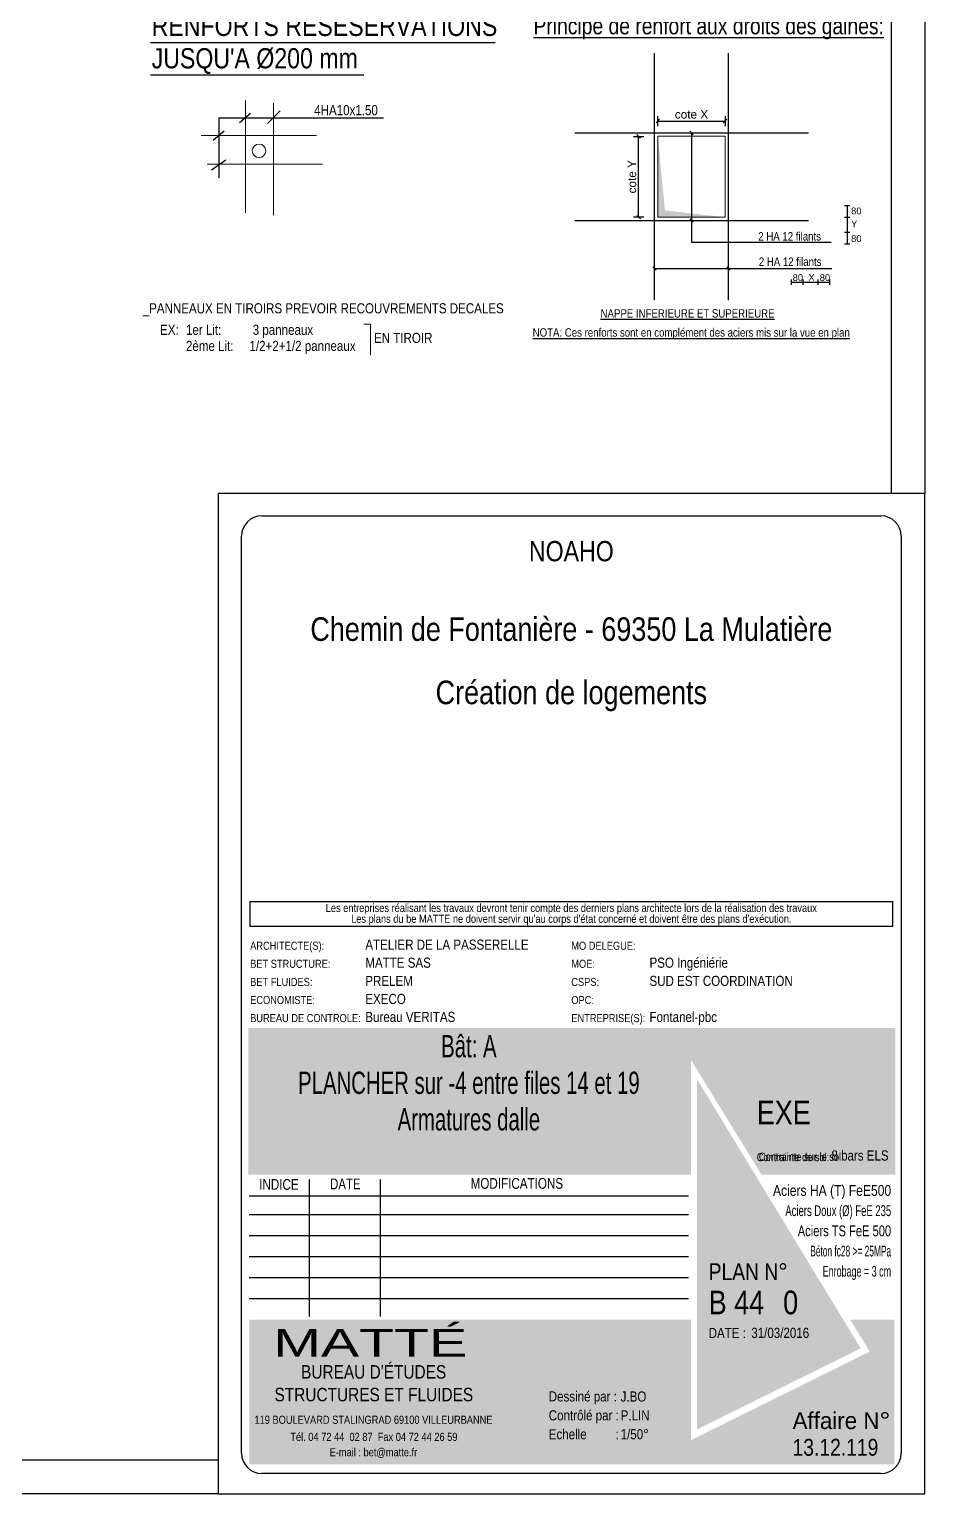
# Model space of a CAD drawing. Header units: millimetres. Extents: x 12045 to 47376, y -21493 to -16931.
# Drawn here: x 27180 to 28511, y -21424 to -19249 of the extents above; entities that cross this region are included whole.
import ezdxf
from ezdxf.enums import TextEntityAlignment as Align

# ---------------------------------------------------------------- set-up
doc = ezdxf.new("R2010")
doc.units = ezdxf.units.MM
for name, color, linetype in [('01-Cad  2', 1, 'Continuous'), ('01-cartouche', 7, 'Continuous'), ('01-cartouche-cage A', 7, 'Continuous'), ('01_arm', 50, 'Continuous'), ('01_ARM_INF', 2, 'Continuous'), ('01_ARMA_INF', 50, 'Continuous'), ('01_texte', 230, 'Continuous'), ('_CAD_2_', 2, 'Continuous')]:
    doc.layers.add(name, color=color, linetype=linetype)
for name, color, linetype, lineweight in [('01_hachures', 10, 'Continuous', 5), ('01_poutres', 2, 'Continuous', 18), ('01_résv', 32, 'Continuous', 9)]:
    doc.layers.add(name, color=color, linetype=linetype, lineweight=lineweight)
doc.styles.add('cartouche', font='ARIALN.TTF', dxfattribs={"width": 0.01})
doc.styles.add('MATTE_TXT', font='arial.ttf')
doc.styles.add('michel-cote', font='ARIALN.TTF')
doc.styles.add('NARROW', font='ARIALN.TTF')
doc.styles.add('stylemattecart', font='ARIALN.TTF')
doc.dimstyles.new('cot50-oblique', dxfattribs={"dimtxt": 12.5, "dimasz": 1, "dimexe": 7.5, "dimexo": 5, "dimgap": 3.5, "dimtad": 1, "dimdec": 1, "dimrnd": 0.5, "dimtxsty": 'MATTE_TXT', "dimblk": 'cote-bar-oblique', "dimcen": 2.5, "dimse1": 1, "dimse2": 1, "dimclrd": 6, "dimclre": 9, "dimclrt": 256, "dimazin": 0, "dimtfac": 1, "dimtdec": 1, "dimtix": 1, "dimtmove": 2, "dimatfit": 3, "dimldrblk": 'NONE', "dimfxl": 1, "dimarcsym": 0})

# ---------------------------------------------------------------- blocks, each defined once
blk = doc.blocks.new('cartstruc')
at = {"layer": '01-cartouche-cage A', "linetype": 'Continuous'}
h = blk.add_hatch(color=9, dxfattribs=at)
h.dxf.hatch_style = 2
h.paths.add_polyline_path([(-43.6, 691.3), (-1004.8, 691.3), (-1004.8, 473.8), (-347.3, 473.8), (-347.3, 644.1), (-242.5, 473.8), (-43.6, 473.8)])
h.paths.add_polyline_path([(-951, 670.1), (-407.9, 670.1), (-407.9, 498.5), (-951, 498.5)], flags=24)
h.paths.add_polyline_path([(-223.9, 590.8), (-105, 590.8), (-105, 608.8), (-223.9, 608.8)], flags=24)
h.paths.add_polyline_path([(-224.7, 609.7), (-105.7, 609.7), (-105.7, 627.7), (-224.7, 627.7)], flags=24)
h.paths.add_polyline_path([(-226.3, 624.9), (-64.8, 624.9), (-64.8, 652.4), (-226.3, 652.4)], flags=24)
h.paths.add_polyline_path([(-226.3, 646.9), (-85, 646.9), (-85, 674.3), (-226.3, 674.3)], flags=24)
h = blk.add_hatch(color=1, dxfattribs=at)
h.dxf.hatch_style = 2
h.paths.add_polyline_path([(-338.4, 615.7), (-338.4, 95.5), (-95.1, 215.8)])
h.paths.add_polyline_path([(-318.9, 264.4), (-190.8, 265.4), (-191.1, 303.5), (-319.2, 302.5)], flags=24)
h.paths.add_polyline_path([(-326.5, 202.5), (-70.2, 203.9), (-70.5, 265.1), (-326.9, 263.8)], flags=9)
h = blk.add_hatch(color=8, dxfattribs=at)
h.dxf.hatch_style = 2
h.paths.add_polyline_path([(-45, 258.5), (-110.7, 258.5), (-81.6, 211.1), (-347.1, 79.6), (-347.1, 258.5), (-1003.4, 258.5), (-1003.4, 43.7), (-45, 43.7)])
h.paths.add_polyline_path([(-202.1, 89.1), (-60, 89.1), (-60, 127.9), (-202.1, 127.9)], flags=24)
h.paths.add_polyline_path([(-999.3, 201), (-637.8, 201), (-637.8, 47), (-999.3, 47)], flags=24)
h.paths.add_polyline_path([(-978.3, 193.3), (-435, 193.3), (-435, 254.8), (-978.3, 254.8)], flags=24)
h.paths.add_polyline_path([(-559.9, 135.5), (-504.8, 135.5), (-504.8, 166.4), (-559.9, 166.4)], flags=24)
h.paths.add_polyline_path([(-203.2, 50.3), (-56.6, 50.3), (-56.6, 88.6), (-203.2, 88.6)], flags=24)
h.paths.add_polyline_path([(-457.1, 55), (-402.4, 55), (-402.4, 85.9), (-457.1, 85.9)], flags=24)
h.paths.add_polyline_path([(-458.8, 92.7), (-404.1, 92.7), (-404.1, 123.6), (-458.8, 123.6)], flags=24)
h.paths.add_polyline_path([(-557.8, 55.3), (-498.9, 55.3), (-498.9, 86.2), (-557.8, 86.2)], flags=24)
h.paths.add_polyline_path([(-550.6, 93.7), (-498.3, 93.7), (-498.3, 124.6), (-550.6, 124.6)], flags=24)
h.paths.add_polyline_path([(-459.9, 172.5), (-408.3, 172.5), (-408.3, 203.4), (-459.9, 203.4)], flags=24)
h.paths.add_polyline_path([(-547.6, 175), (-500.7, 175), (-500.7, 205.9), (-547.6, 205.9)], flags=24)
h.paths.add_polyline_path([(-562.3, 213.8), (-499.3, 213.8), (-499.3, 244.7), (-562.3, 244.7)], flags=8)
h.paths.add_polyline_path([(-458.6, 213), (-411.3, 213), (-411.3, 243.9), (-458.6, 243.9)], flags=24)
h.paths.add_polyline_path([(-457.7, 133.4), (-405.4, 133.4), (-405.4, 164.4), (-457.7, 164.4)], flags=24)
for p, q in [((0, 1485), (-1050, 1485)), ((-1050, 1485), (-1050, 0)), ((0, 0), (0, 1485)), ((-1050, 0), (0, 0))]:
    blk.add_line(p, q, dxfattribs=at)
at = {"layer": '01-cartouche-cage A', "color": 7, "linetype": 'Continuous'}
for p, q in [((-985, 1452), (-65, 1452)), ((-1015, 60), (-1015, 1422)), ((-35, 1422), (-35, 292.1)), ((-35, 292.1), (-35, 60)), ((-65, 30), (-985, 30))]:
    blk.add_line(p, q, dxfattribs=at)
at = {"layer": '01-cartouche-cage A', "color": 7}
for p, q in [((-1002.2, 879.3), (-48.1, 879.3)), ((-1002.2, 842.3), (-1002.2, 879.3)), ((-48.1, 879.3), (-48.1, 842.3)), ((-48.1, 842.3), (-1002.2, 842.3))]:
    blk.add_line(p, q, dxfattribs=at)
at = {"layer": '01-cartouche-cage A', "color": 8}
for p, q in [((-914.7, 466.6), (-914.7, 263.2)), ((-809.1, 466.6), (-809.1, 263.2)), ((-1003.6, 442.3), (-351, 442.3)), ((-1003.6, 414.4), (-351, 414.4)), ((-1003.6, 383.3), (-351, 383.3)), ((-1003.6, 352.2), (-351, 352.2)), ((-1003.6, 321.1), (-351, 321.1)), ((-1003.6, 290), (-351, 290))]:
    blk.add_line(p, q, dxfattribs=at)
at = {"layer": '01-cartouche-cage A', "color": 7, "linetype": 'Continuous'}
for centre, start, end in [((-985, 1422), 90, 180), ((-65, 1422), 0, 90), ((-985, 60), 180, 270), ((-65, 60), 270, 0)]:
    blk.add_arc(centre, 30, start, end, dxfattribs=at)
at = {"layer": '01-cartouche-cage A', "color": 7, "style": 'stylemattecart'}
for s, p in [('Les entreprises réalisant les travaux devront tenir compte des derniers plans architecte lors de la réalisation des travaux', (-525.1, 869.8)), ("Les plans du be MATTE ne doivent servir qu'au corps d'état concerné et doivent être des plans d'exécution.", (-525.1, 853.7))]:
    blk.add_text(s, height=12, dxfattribs=at).set_placement(p, align=Align.MIDDLE_CENTER)
at = {"layer": '01-cartouche-cage A', "color": 8, "style": 'cartouche'}
for s, p in [('ARCHITECTE(S):', (-1002.2, 807.7)), ('MO DELEGUE:', (-525.1, 807.7)), ('BET STRUCTURE:', (-1002.2, 780.9)), ('MOE:', (-525.1, 780.9)), ('BET FLUIDES:', (-1002.2, 753.9)), ('CSPS:', (-525.1, 753.9)), ('ECONOMISTE:', (-1002.2, 727.1)), ('OPC:', (-525.1, 727.1)), ('BUREAU DE CONTROLE:', (-1002.2, 700.3)), ('ENTREPRISE(S):', (-525.1, 700.3))]:
    blk.add_text(s, height=12, dxfattribs=at).set_placement(p)
at = {"layer": '01-cartouche-cage A', "color": 7, "style": 'stylemattecart'}
for s, height, p in [('Contrainte de sol:', 12, (-249.5, 493.8)), ('Contrainte sur le sol:', 12, (-246.5, 494.4)), ('Dessiné par :', 15, (-558.6, 137)), ('119 BOULEVARD STALINGRAD 69100 VILLEURBANNE', 12, (-995.8, 103.8)), ('Contrôlé par :', 15, (-558.6, 108.9)), ('Tél. 04 72 44  02 87  Fax 04 72 44 26 59', 12, (-942.6, 78.4)), ('Echelle         :', 15, (-558.6, 80.8)), ('E-mail : bet@matte.fr', 12, (-884.2, 55.6))]:
    blk.add_text(s, height=height, dxfattribs=at).set_placement(p)
for s, height, width, p, p2 in [('INDICE', 16, 0.941138, (-988.7, 451.3), (-930.3, 451.3)), ('DATE', 16, 0.922192, (-883.4, 452), (-838.3, 452)), ('MODIFICATIONS', 16, 0.943218, (-674.7, 452.8), (-537.3, 452.8)), ('Aciers HA (T) FeE500', 16, 0.978863, (-225.4, 442.3), (-49.9, 442.3)), ('Aciers Doux (Ø) FeE 235', 16, 0.76709, (-207, 412.3), (-49.9, 412.3)), ('Aciers TS FeE 500', 16, 0.901377, (-188.6, 382.3), (-49.9, 382.3)), ('Béton fc28 >= 25MPa', 16, 0.678142, (-170.1, 352.3), (-49.9, 352.3)), ('Enrobage = 3 cm', 16, 0.726904, (-151.7, 322.3), (-49.9, 322.3)), ('Affaire N°', 25, 1.15762, (-196.3, 96), (-51.1, 96))]:
    blk.add_text(s, height=height, dxfattribs=dict(at, width=width)).set_placement(p, p2, align=Align.FIT)
at = {"layer": '01-cartouche-cage A', "color": 255, "style": 'stylemattecart'}
for s, height, p in [('PLAN N°', 25, (-321, 317.2)), ('DATE :', 15, (-321, 231.2)), ("BUREAU D'ÉTUDES", 20, (-926.6, 170.9)), ('STRUCTURES ET FLUIDES', 20, (-966.1, 137.2))]:
    blk.add_text(s, height=height, dxfattribs=at).set_placement(p)
at = {"layer": '01-cartouche-cage A', "color": 255, "style": 'stylemattecart', "width": 1.812358}
blk.add_text('MATTÉ', height=41, dxfattribs=at).set_placement((-968, 203.6), (-679.6, 203.6), align=Align.FIT)
at = {"layer": '01-cartouche-cage A', "color": 7, "style": 'stylemattecart'}
for tag, height, p in [('NOMCLIENT', 30, (-525, 1399.6)), ('ADRESSE1CLIENT', 25, (-525, 1326.7)), ('ADRESSE2CLIENT', 25, (-525, 1283.9)), ('NOMAFFAIRE1', 45, (-525.1, 1189.8)), ('NOMAFFAIRE2', 45, (-525.1, 1110.4)), ('NOMAFFAIRE3', 45, (-525.1, 1031.7)), ('ADRESSE1AFFAIRE', 20, (-525.1, 943.3)), ('ADRESSE2AFFAIRE', 20, (-525.1, 909.2)), ('INDICE-A', 15, (-959.1, 428.4)), ('DATE-A', 15, (-861.9, 428.4)), ('INDICE-B', 15, (-959.1, 400.5)), ('DATE-B', 15, (-861.9, 400.5)), ('INDICE-C', 15, (-959.1, 369.4)), ('DATE-C', 15, (-861.9, 369.4)), ('INDICE-D', 15, (-959.1, 338.3)), ('DATE-D', 15, (-861.9, 338.3)), ('INDICE-E', 15, (-959.1, 307.2)), ('DATE-E', 15, (-861.9, 307.2)), ('INDICE-F', 15, (-959.1, 276.1)), ('DATE-F', 15, (-861.9, 276.1))]:
    blk.add_attdef(tag, text='', height=height, dxfattribs=at).set_placement(p, align=Align.MIDDLE_CENTER)
for tag, height, p in [('NOMARCHI', 15, (-831.1, 803.3)), ('MODEL', 15, (-408.9, 803.3)), ('BETSTRUCTURE', 15, (-831.1, 776.5)), ('MOE', 15, (-408.9, 776.5)), ('BETFLUIDES', 15, (-831.1, 749.5)), ('CSPS', 15, (-408.9, 749.5)), ('ECONOMISTE', 15, (-831.1, 722.7)), ('OPC', 15, (-408.9, 722.7)), ('BDC', 15, (-831.1, 695.9)), ('NOMENTREPRISE', 15, (-408.9, 695.9)), ('NUMBAT', 27, (-249.5, 614.7)), ('PHASE', 35, (-249.5, 537.9)), ('CONT-SOL', 12, (-138.6, 490.2)), ('NOMDESS', 15, (-451.8, 132.3)), ('NOMING', 15, (-451.8, 104.3)), ('ECH', 15, (-451.8, 76.3)), ('NUMAFF', 25, (-196.3, 48.9))]:
    blk.add_attdef(tag, text='', height=height, dxfattribs=at).set_placement(p, align=Align.BOTTOM_LEFT)
at = {"layer": '01-cartouche-cage A', "color": 7, "style": 'stylemattecart', "width": 0.8}
for tag, p in [('TITRTEPLAN1', (-677.3, 664.6)), ('TITRTEPLAN2', (-677.3, 610.2)), ('TITRTEPLAN3', (-677.3, 556)), ('TITRTEPLAN4', (-677.3, 501.4))]:
    blk.add_attdef(tag, text='', height=33, dxfattribs=at).set_placement(p, align=Align.MIDDLE_CENTER)
at = {"layer": '01-cartouche-cage A', "color": 7, "style": 'stylemattecart'}
for tag, p in [('MODIF-A', (-802.6, 428.4)), ('MODIF-B', (-802.6, 400.5)), ('MODIF-C', (-802.6, 369.4)), ('MODIF-D', (-802.6, 338.3)), ('MODIF-E', (-802.6, 307.2)), ('MODIF-F', (-802.6, 276.1))]:
    blk.add_attdef(tag, text='', height=15, dxfattribs=at).set_placement(p, align=Align.MIDDLE_LEFT)
at = {"layer": '01-cartouche-cage A', "color": 255, "style": 'stylemattecart'}
for tag, height, p in [('N°P', 35, (-321, 256)), ('IP', 35, (-210.3, 256)), ('DATEPLAN', 15, (-257.7, 226.8))]:
    blk.add_attdef(tag, text='', height=height, dxfattribs=at).set_placement(p, align=Align.BOTTOM_LEFT)
blk = doc.blocks.new('cote-bar-oblique')
at = {"color": 40, "linetype": 'Continuous'}
blk.add_line((-2.7, -2.7), (2.7, 2.7), dxfattribs=at)
at = {"linetype": 'Continuous'}
blk.add_line((0, 7.5), (0, -7.5), dxfattribs=at)
blk = doc.blocks.new('*D2617')
at = {"layer": '01_ARM_INF', "color": 6, "lineweight": -2, "transparency": 16777216}
blk.add_line((28085.9, -19527.1), (28085.9, -19409.1), dxfattribs=at)
at = {"layer": 'Defpoints', "color": 0, "transparency": 16777216}
for p in [(28085.9, -19408.1), (28114.4, -19408.1), (28114.4, -19528.1)]:
    blk.add_point(p, dxfattribs=at)
at = {"layer": '01_ARM_INF', "color": 6, "lineweight": -2, "transparency": 16777216}
for p, rotation in [((28085.9, -19408.1), 90), ((28085.9, -19528.1), 270)]:
    blk.add_blockref('cote-bar-oblique', p, dxfattribs=dict(at, rotation=rotation))
at = {"layer": '01_ARM_INF', "transparency": 16777216, "insert": (28076, -19468.1), "char_height": 12.5, "attachment_point": 5, "rotation": 90, "style": 'MATTE_TXT'}
blk.add_mtext('cote Y', dxfattribs=at)
blk = doc.blocks.new('_None')
blk = doc.blocks.new('*D2618')
at = {"layer": '01_ARM_INF', "color": 6, "lineweight": -2, "transparency": 16777216}
blk.add_line((28115.4, -19385.4), (28213.4, -19385.4), dxfattribs=at)
at = {"layer": 'Defpoints', "color": 0, "transparency": 16777216}
for p in [(28214.4, -19385.4), (28114.4, -19408.1), (28214.4, -19408.1)]:
    blk.add_point(p, dxfattribs=at)
at = {"layer": '01_ARM_INF', "color": 6, "lineweight": -2, "transparency": 16777216, "rotation": 180}
blk.add_blockref('cote-bar-oblique', (28114.4, -19385.4), dxfattribs=at)
at = {"layer": '01_ARM_INF', "color": 6, "lineweight": -2, "transparency": 16777216}
blk.add_blockref('cote-bar-oblique', (28214.4, -19385.4), dxfattribs=at)
at = {"layer": '01_ARM_INF', "transparency": 16777216, "insert": (28164.4, -19375.5), "char_height": 12.5, "attachment_point": 5, "style": 'MATTE_TXT'}
blk.add_mtext('cote X', dxfattribs=at)

msp = doc.modelspace()

# ---------------------------------------------------------------- linework, layer by layer
at = {"layer": '01-Cad  2'}
for p, q in [((28510.92, -17223.64), (28510.92, -19938.64)), ((28460.92, -17273.64), (28460.92, -19938.64)), ((27460.92, -21373.64), (22620.92, -21373.64)), ((27460.92, -21423.64), (22570.92, -21423.64))]:
    msp.add_line(p, q, dxfattribs=at)
at = {"layer": '01_arm'}
for p, q in [((28109.45, -19651.39), (28109.45, -19284.73)), ((28219.45, -19651.39), (28219.45, -19284.73)), ((27990.86, -19403.06), (28338.03, -19403.06)), ((27990.86, -19533.06), (28338.03, -19533.06))]:
    msp.add_line(p, q, dxfattribs=at)
at = {"layer": '01_ARMA_INF', "linetype": 'Continuous', "lineweight": 0}
for p, q in [((27677.7, -19686.93), (27687.39, -19686.93)), ((27687.39, -19686.93), (27687.39, -19733.07))]:
    msp.add_line(p, q, dxfattribs=at)
at = {"layer": '01_hachures'}
msp.add_solid([(28214.45, -19528.06), (28114.45, -19528.06), (28124.97, -19518.15), (28114.45, -19408.06)], dxfattribs=at)
at = {"layer": '01_poutres'}
for p, q in [((27501.56, -19355.11), (27501.56, -19521.47)), ((27543.17, -19358.89), (27543.17, -19525.25)), ((27435.99, -19406.78), (27607.48, -19406.78)), ((27444.82, -19449.63), (27616.3, -19449.63))]:
    msp.add_line(p, q, dxfattribs=at)
msp.add_circle((27521.9, -19429.62), 10, dxfattribs=at)
at = {"layer": '01_résv', "flags": 128}
msp.add_lwpolyline([(28114.45, -19408.06), (28214.45, -19408.06), (28214.45, -19528.06), (28114.45, -19528.06)], close=True, dxfattribs=at)
at = {"layer": '01_texte', "ltscale": 30}
for p, q in [((27360.65, -19268.6), (27872.92, -19268.6)), ((27360.65, -19316.76), (27677.67, -19316.76)), ((27509.24, -19374.07), (27492.85, -19387.93)), ((27553.26, -19370.28), (27534.34, -19389.19)), ((27462.59, -19469.85), (27462.59, -19380.37)), ((27462.59, -19380.37), (27707, -19380.37)), ((27470.16, -19400.53), (27453.76, -19414.4)), ((27472.68, -19443.39), (27451.24, -19458.51))]:
    msp.add_line(p, q, dxfattribs=at)
at = {"layer": '01_texte'}
for p, q in [((28167.07, -19405.69), (28161.82, -19400.44)), ((28164.45, -19403.06), (28164.45, -19565.19)), ((28167.07, -19535.69), (28161.82, -19530.44)), ((28164.45, -19565.19), (28371.89, -19565.19)), ((28112.07, -19606.88), (28106.82, -19601.63)), ((28109.45, -19604.26), (28373.13, -19604.26)), ((28222.07, -19606.88), (28216.82, -19601.63))]:
    msp.add_line(p, q, dxfattribs=at)
at = {"layer": '01_texte', "color": 6}
for p, q in [((28391.97, -19510.69), (28399.87, -19510.69)), ((28395.92, -19510.69), (28395.92, -19567.59)), ((28391.97, -19527.87), (28399.87, -19527.87)), ((28391.97, -19550.41), (28399.87, -19550.41)), ((28391.97, -19567.59), (28399.87, -19567.59)), ((28312.92, -19628.5), (28312.92, -19620.59)), ((28312.92, -19624.54), (28369.81, -19624.54)), ((28330.09, -19628.5), (28330.09, -19620.59)), ((28352.64, -19628.5), (28352.64, -19620.59)), ((28369.81, -19628.5), (28369.81, -19620.59))]:
    msp.add_line(p, q, dxfattribs=at)

# ---------------------------------------------------------------- block references
at = {"layer": '01-cartouche'}
ref = msp.add_blockref('cartstruc', (28510.92, -21423.64), dxfattribs=at)
ref.add_attrib('NOMCLIENT', 'NOAHO', dxfattribs={"color": 7, "height": 30, "style": 'stylemattecart'}).set_placement((27985.91, -20024.03), align=Align.MIDDLE_CENTER)
ref.add_attrib('ADRESSE2CLIENT', 'Chemin de Fontanière - 69350 La Mulatière', dxfattribs={"layer": '01-cartouche-cage A', "color": 7, "height": 35, "style": 'stylemattecart'}).set_placement((27985.89, -20139.79), align=Align.MIDDLE_CENTER)
ref.add_attrib('NOMAFFAIRE1', 'Création de logements', dxfattribs={"layer": '01-cartouche-cage A', "color": 7, "height": 35, "style": 'stylemattecart'}).set_placement((27985.87, -20233.8), align=Align.MIDDLE_CENTER)
ref.add_attrib('NOMARCHI', 'ATELIER DE LA PASSERELLE', dxfattribs={"layer": '01-cartouche-cage A', "color": 7, "height": 15, "style": 'stylemattecart'}).set_placement((27679.8, -20620.34), align=Align.BOTTOM_LEFT)
ref.add_attrib('BETSTRUCTURE', 'MATTE SAS', dxfattribs={"layer": '01-cartouche-cage A', "color": 7, "height": 15, "style": 'stylemattecart'}).set_placement((27679.8, -20647.11), align=Align.BOTTOM_LEFT)
ref.add_attrib('BETFLUIDES', 'PRELEM', dxfattribs={"layer": '01-cartouche-cage A', "color": 7, "height": 15, "style": 'stylemattecart'}).set_placement((27679.8, -20674.17), align=Align.BOTTOM_LEFT)
ref.add_attrib('ECONOMISTE', 'EXECO', dxfattribs={"layer": '01-cartouche-cage A', "color": 7, "height": 15, "style": 'stylemattecart'}).set_placement((27679.8, -20700.94), align=Align.BOTTOM_LEFT)
ref.add_attrib('BDC', 'Bureau VERITAS', dxfattribs={"layer": '01-cartouche-cage A', "color": 7, "height": 15, "style": 'stylemattecart'}).set_placement((27679.8, -20727.72), align=Align.BOTTOM_LEFT)
ref.add_attrib('MOE', 'PSO Ingéniérie', dxfattribs={"layer": '01-cartouche-cage A', "color": 7, "height": 15, "style": 'stylemattecart'}).set_placement((28101.99, -20647.11), align=Align.BOTTOM_LEFT)
ref.add_attrib('CSPS', 'SUD EST COORDINATION', dxfattribs={"layer": '01-cartouche-cage A', "color": 7, "height": 15, "style": 'stylemattecart'}).set_placement((28101.99, -20674.17), align=Align.BOTTOM_LEFT)
ref.add_attrib('NOMENTREPRISE', 'Fontanel-pbc', dxfattribs={"layer": '01-cartouche-cage A', "color": 7, "height": 15, "style": 'stylemattecart'}).set_placement((28101.99, -20727.72), align=Align.BOTTOM_LEFT)
ref.add_attrib('TITRTEPLAN1', 'Bât: A', dxfattribs={"layer": '01-cartouche-cage A', "color": 7, "height": 33, "style": 'stylemattecart', "width": 0.8}).set_placement((27833.64, -20759.09), align=Align.MIDDLE_CENTER)
ref.add_attrib('TITRTEPLAN2', 'PLANCHER sur -4 entre files 14 et 19', dxfattribs={"layer": '01-cartouche-cage A', "color": 7, "height": 33, "style": 'stylemattecart', "width": 0.8}).set_placement((27833.64, -20813.48), align=Align.MIDDLE_CENTER)
ref.add_attrib('TITRTEPLAN3', 'Armatures dalle', dxfattribs={"layer": '01-cartouche-cage A', "color": 7, "height": 33, "style": 'stylemattecart', "width": 0.8}).set_placement((27833.64, -20867.64), align=Align.MIDDLE_CENTER)
ref.add_attrib('PHASE', 'EXE', dxfattribs={"layer": '01-cartouche-cage A', "color": 7, "height": 35, "style": 'stylemattecart'}).set_placement((28261.39, -20885.71), align=Align.BOTTOM_LEFT)
ref.add_attrib('CONT-SOL', '8 bars ELS', dxfattribs={"layer": '01-cartouche-cage A', "color": 7, "height": 15, "style": 'stylemattecart'}).set_placement((28372.31, -20933.41), align=Align.BOTTOM_LEFT)
ref.add_attrib('N°P', 'B 44', dxfattribs={"layer": '01-cartouche-cage A', "color": 255, "height": 35, "style": 'stylemattecart'}).set_placement((28189.96, -21167.69), align=Align.BOTTOM_LEFT)
ref.add_attrib('IP', '0', dxfattribs={"layer": '01-cartouche-cage A', "color": 255, "height": 35, "style": 'stylemattecart'}).set_placement((28300.59, -21167.69), align=Align.BOTTOM_LEFT)
ref.add_attrib('DATEPLAN', '31/03/2016', dxfattribs={"layer": '01-cartouche-cage A', "color": 255, "height": 15, "style": 'stylemattecart'}).set_placement((28253.2, -21196.81), align=Align.BOTTOM_LEFT)
ref.add_attrib('NOMDESS', 'J.BO', dxfattribs={"layer": '01-cartouche-cage A', "color": 7, "height": 15, "style": 'stylemattecart'}).set_placement((28059.13, -21291.34), align=Align.BOTTOM_LEFT)
ref.add_attrib('NOMING', 'P.LIN', dxfattribs={"layer": '01-cartouche-cage A', "color": 7, "height": 15, "style": 'stylemattecart'}).set_placement((28059.13, -21319.38), align=Align.BOTTOM_LEFT)
ref.add_attrib('ECH', '1/50° ', dxfattribs={"layer": '01-cartouche-cage A', "color": 7, "height": 15, "style": 'stylemattecart'}).set_placement((28059.13, -21347.3), align=Align.BOTTOM_LEFT)
ref.add_attrib('NUMAFF', '13.12.119', dxfattribs={"layer": '01-cartouche-cage A', "color": 7, "height": 25, "style": 'stylemattecart'}).set_placement((28314.6, -21374.74), align=Align.BOTTOM_LEFT)

# ---------------------------------------------------------------- texts
at = {"layer": '01_texte', "ltscale": 30, "style": 'michel-cote'}
for s, height, p in [('RENFORTS RESESERVATIONS ', 30, (27362.34, -19259.01)), ("JUSQU'A %%C200 mm", 30, (27362.34, -19307.17)), ('4HA10x1.50', 15, (27603.82, -19376.68))]:
    msp.add_text(s, height=height, dxfattribs=at).set_placement(p)
at = {"layer": '01_texte', "color": 6, "style": 'MATTE_TXT'}
for s, p in [('80', (28401.49, -19523.8)), ('Y', (28401.49, -19543.21)), ('80', (28401.49, -19564.92)), ('80', (28314.67, -19622.78)), ('X', (28338.07, -19622.58)), ('80', (28354.92, -19622.78))]:
    msp.add_text(s, height=10, dxfattribs=at).set_placement(p)
at = {"layer": '01_texte', "style": 'stylemattecart'}
for s, p in [('2 HA 12 filants ', (28263.65, -19562.78)), ('2 HA 12 filants', (28264.4, -19600.47)), ('%%UNAPPE INFERIEURE ET SUPERIEURE', (28029.3, -19677.25)), ('%%UNOTA: Ces renforts sont en complément des aciers mis sur la vue en plan', (27928.43, -19705.55))]:
    msp.add_text(s, height=12.5, dxfattribs=at).set_placement(p)
at = {"layer": '01_texte', "insert": (27929.69, -19231.55), "char_height": 25, "width": 531.7941, "attachment_point": 1, "style": 'stylemattecart'}
msp.add_mtext('{\\LPrincipe de renfort aux droits des gaines:}', dxfattribs=at)
at = {"layer": '_CAD_2_', "color": 2, "style": 'NARROW'}
for s, p in [('_PANNEAUX EN TIROIRS PREVOIR RECOUVREMENTS DECALES', (27349.02, -19663.45)), ('EX:', (27374.83, -19695.35)), ('1er Lit:', (27413.31, -19695.35)), (' 3 panneaux', (27507.64, -19695.35)), ('EN TIROIR', (27692.64, -19707.37)), ('2ème Lit:', (27413.31, -19719.28)), ('1/2+2+1/2 panneaux', (27507.64, -19719.28))]:
    msp.add_text(s, height=15, dxfattribs=at).set_placement(p, align=Align.MIDDLE_LEFT)

# ---------------------------------------------------------------- dimensions: what is measured, and where the dimension line sits
at = {"layer": '01_ARM_INF'}
dim = msp.add_linear_dim(base=(28214.45, -19385.36), p1=(28114.45, -19408.06), p2=(28214.45, -19408.06), text='cote X', dimstyle='cot50-oblique', dxfattribs=at)
dim.commit()
dim.dimension.update_dxf_attribs({"geometry": '*D2618', "text_midpoint": (28164.45, -19375.5)})
dim = msp.add_linear_dim(base=(28085.88, -19408.06), p1=(28114.45, -19528.06), p2=(28114.45, -19408.06), angle=90, text='cote Y', dimstyle='cot50-oblique', dxfattribs=at)
dim.commit()
dim.dimension.update_dxf_attribs({"geometry": '*D2617', "text_midpoint": (28076.03, -19468.06)})

doc.saveas('drawing.dxf')
